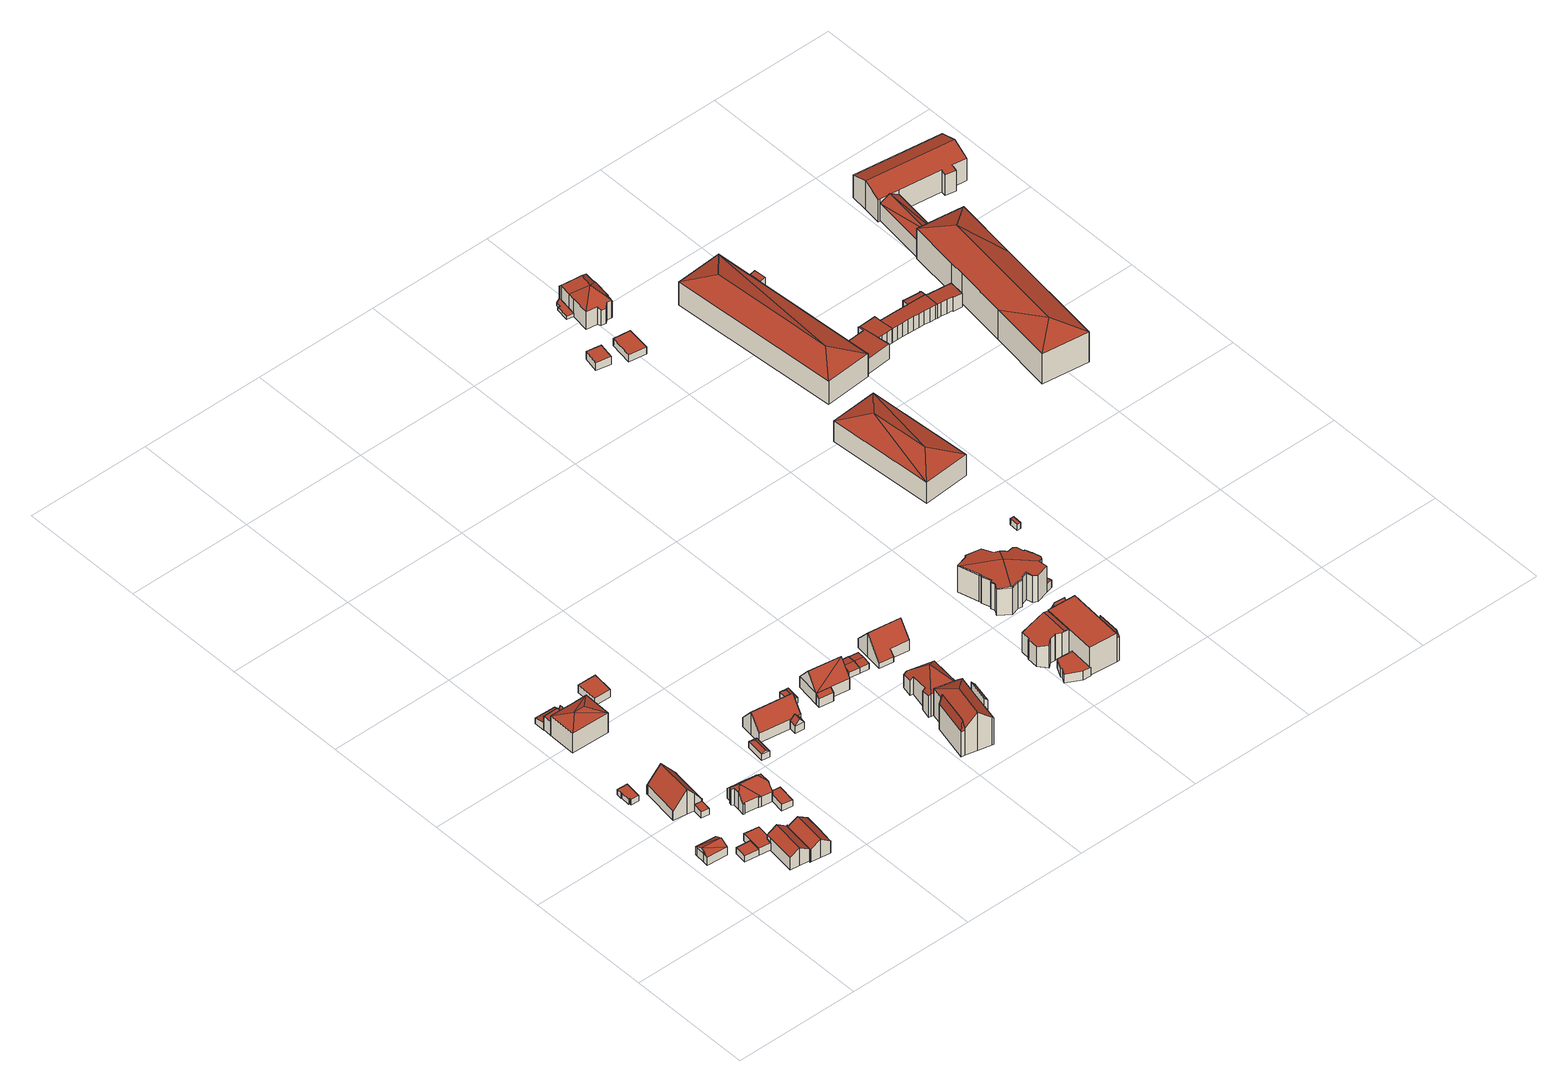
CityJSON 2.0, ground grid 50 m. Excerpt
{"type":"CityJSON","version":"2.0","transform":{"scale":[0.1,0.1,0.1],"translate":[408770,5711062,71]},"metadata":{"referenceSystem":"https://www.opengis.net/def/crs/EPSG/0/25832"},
"CityObjects":{
"building1":{"type":"Building","attributes":{"Gemeindeschluessel":"05978036","Geometrietyp2DReferenz":"3000","function":"31001_2460","roofType":"3100","measuredHeight":5.36},"geometry":[{"type":"MultiSurface","lod":"2","boundaries":[[[0,1,2,3]],[[1,4,5,2]],[[4,6,7,5]],[[6,8,9,7]],[[8,10,11,9]],[[10,0,3,11]],[[10,12,0]],[[10,13,14,12]],[[1,12,14]],[[14,15,4,1]],[[4,15,6]],[[6,15,14,13,8]],[[8,13,10]],[[0,12,1]],[[3,2,5,7,9,11]]],"semantics":{"surfaces":[{"type":"WallSurface"},{"type":"RoofSurface"},{"type":"GroundSurface"}],"values":[0,0,0,0,0,0,1,1,1,1,0,0,0,0,2]}}]},
"building2":{"type":"Building","attributes":{"Gemeindeschluessel":"05978036","Geometrietyp2DReferenz":"3000","function":"31001_1310","roofType":"1000","measuredHeight":2.67},"geometry":[{"type":"MultiSurface","lod":"2","boundaries":[[[16,17,18,19]],[[17,20,21,18]],[[20,22,23,21]],[[22,16,19,23]],[[22,20,17,16]],[[19,18,21,23]]],"semantics":{"surfaces":[{"type":"WallSurface"},{"type":"RoofSurface"},{"type":"GroundSurface"}],"values":[0,0,0,0,1,2]}}]},
"building3":{"type":"Building","attributes":{"Gemeindeschluessel":"05978036","Geometrietyp2DReferenz":"3000","function":"31001_2460","roofType":"1000","measuredHeight":2.42},"geometry":[{"type":"MultiSurface","lod":"2","boundaries":[[[24,25,26,27]],[[25,28,29,26]],[[28,30,31,29]],[[30,32,33,31]],[[32,34,35,33]],[[34,36,37,35]],[[36,38,39,37]],[[38,24,27,39]],[[38,36,34,32,30,28,25,24]],[[27,26,29,31,33,35,37,39]]],"semantics":{"surfaces":[{"type":"WallSurface"},{"type":"RoofSurface"},{"type":"GroundSurface"}],"values":[0,0,0,0,0,0,0,0,1,2]}}]},
"building4":{"type":"Building","attributes":{"Gemeindeschluessel":"05978036","Geometrietyp2DReferenz":"3000","function":"31001_2460","roofType":"1000","measuredHeight":3.15},"geometry":[{"type":"MultiSurface","lod":"2","boundaries":[[[40,41,42,43]],[[41,44,45,42]],[[44,46,47,45]],[[46,48,49,47]],[[48,50,51,49]],[[50,52,53,51]],[[52,40,43,53]],[[52,50,48,46,44,41,40]],[[43,42,45,47,49,51,53]]],"semantics":{"surfaces":[{"type":"WallSurface"},{"type":"RoofSurface"},{"type":"GroundSurface"}],"values":[0,0,0,0,0,0,0,1,2]}}]},
"building5":{"type":"Building","attributes":{"Gemeindeschluessel":"05978036","Geometrietyp2DReferenz":"3000","function":"31001_1000","roofType":"3100","measuredHeight":7.94},"geometry":[{"type":"MultiSurface","lod":"2","boundaries":[[[54,55,56,57]],[[55,58,59,56]],[[58,60,61,59]],[[60,62,63,61]],[[62,64,65,63]],[[64,66,67,65]],[[66,68,69,67]],[[68,70,71,69]],[[70,72,73,71]],[[72,54,57,73]],[[68,66,64,62,60,58]],[[58,55,54,72,70,68]],[[57,56,59,61,63,65,67,69,71,73]]],"semantics":{"surfaces":[{"type":"WallSurface"},{"type":"RoofSurface"},{"type":"GroundSurface"}],"values":[0,0,0,0,0,0,0,0,0,0,1,1,2]}}]},
"building6":{"type":"Building","attributes":{"Gemeindeschluessel":"05978036","Geometrietyp2DReferenz":"3000","function":"31001_1000"},"children":["building6-1","building6-2"]},
"building6-1":{"type":"BuildingPart","attributes":{"roofType":"3100","measuredHeight":10.89},"parents":["building6"],"geometry":[{"type":"MultiSurface","lod":"2","boundaries":[[[74,75,76,77]],[[75,78,79,76]],[[78,80,81,79]],[[80,82,83,81]],[[82,84,85,83]],[[84,86,87,85]],[[86,88,89,87]],[[88,90,91,89]],[[90,92,93,91]],[[92,94,95,93]],[[94,96,97,95]],[[96,98,99,97]],[[98,100,101,102,99]],[[103,104,105,106,107]],[[104,108,109,105]],[[108,110,111,109]],[[110,74,77,111]],[[104,103,100,98,96,94,92,90,88,86,84,82]],[[82,80,78,75,74,110,108,104]],[[77,76,79,81,83,85,87,89,91,93,95,97,99,102,106,105,109,111]],[[107,101,100,103]],[[107,106,102,101]]],"semantics":{"surfaces":[{"type":"WallSurface"},{"type":"RoofSurface"},{"type":"GroundSurface"},{"type":"ClosureSurface"}],"values":[0,0,0,0,0,0,0,0,0,0,0,0,0,0,0,0,0,1,1,2,0,3]}}]},
"building6-2":{"type":"BuildingPart","attributes":{"roofType":"1000","measuredHeight":2.77},"parents":["building6"],"geometry":[{"type":"MultiSurface","lod":"2","boundaries":[[[101,112,113,102]],[[112,114,115,113]],[[114,107,106,115]],[[114,112,101,107]],[[106,102,113,115]],[[102,106,107,101]]],"semantics":{"surfaces":[{"type":"WallSurface"},{"type":"RoofSurface"},{"type":"GroundSurface"},{"type":"ClosureSurface"}],"values":[0,0,0,1,2,3]}}]},
"building7":{"type":"Building","attributes":{"Gemeindeschluessel":"05978036","Geometrietyp2DReferenz":"3000","function":"31001_1000","roofType":"3100","measuredHeight":7.92},"geometry":[{"type":"MultiSurface","lod":"2","boundaries":[[[116,117,118,119]],[[117,120,121,118]],[[120,62,63,121]],[[62,60,61,63]],[[60,122,123,61]],[[122,124,125,123]],[[124,126,127,125]],[[126,128,129,127]],[[128,130,131,129]],[[130,116,119,131]],[[126,124,122,60,62,120]],[[120,117,116,130,128,126]],[[119,118,121,63,61,123,125,127,129,131]]],"semantics":{"surfaces":[{"type":"WallSurface"},{"type":"RoofSurface"},{"type":"GroundSurface"}],"values":[0,0,0,0,0,0,0,0,0,0,1,1,2]}}]},
"building8":{"type":"Building","attributes":{"Gemeindeschluessel":"05978036","Geometrietyp2DReferenz":"3000","function":"31001_1000","roofType":"3300","measuredHeight":9.18},"geometry":[{"type":"MultiSurface","lod":"2","boundaries":[[[132,133,134,135]],[[133,136,137,134]],[[136,138,139,137]],[[138,140,141,139]],[[140,142,143,141]],[[142,144,145,143]],[[144,146,147,145]],[[146,148,149,147]],[[148,150,151,149]],[[150,152,153,151]],[[152,154,155,153]],[[154,156,157,155]],[[156,158,159,157]],[[158,160,161,159]],[[160,162,163,161]],[[162,164,165,163]],[[164,166,167,165]],[[166,168,169,167]],[[168,170,171,169]],[[170,172,173,171]],[[172,174,175,173]],[[174,176,177,175]],[[176,132,135,177]],[[164,162,178]],[[144,142,140,138,179]],[[162,160,158,156,154,179,178]],[[154,152,150,148,146,144,179]],[[172,170,168,166,164,178,179]],[[138,136,133,132,176,174,172,179]],[[135,134,137,139,141,143,145,147,149,151,153,155,157,159,161,163,165,167,169,171,173,175,177]]],"semantics":{"surfaces":[{"type":"WallSurface"},{"type":"RoofSurface"},{"type":"GroundSurface"}],"values":[0,0,0,0,0,0,0,0,0,0,0,0,0,0,0,0,0,0,0,0,0,0,0,1,1,1,1,1,1,2]}}]},
"building9":{"type":"Building","attributes":{"Gemeindeschluessel":"05978036","Geometrietyp2DReferenz":"3000","function":"31001_1000"},"children":["building9-1","building9-2"]},
"building9-1":{"type":"BuildingPart","attributes":{"roofType":"2100","measuredHeight":6.35},"parents":["building9"],"geometry":[{"type":"MultiSurface","lod":"2","boundaries":[[[180,181,182,183]],[[181,184,185,182]],[[184,186,187,185]],[[186,188,189,187]],[[186,184,181,180,188]],[[189,183,182,185,187]],[[180,183,189,188]]],"semantics":{"surfaces":[{"type":"WallSurface"},{"type":"RoofSurface"},{"type":"GroundSurface"},{"type":"ClosureSurface"}],"values":[0,0,0,0,1,2,3]}}]},
"building9-2":{"type":"BuildingPart","attributes":{"roofType":"3200","measuredHeight":10.99},"parents":["building9"],"geometry":[{"type":"MultiSurface","lod":"2","boundaries":[[[190,191,180,183,192]],[[193,194,195,189,188]],[[194,196,197,195]],[[196,198,199,197]],[[198,200,201,199]],[[200,190,192,201]],[[191,190,202]],[[200,198,203]],[[202,200,203]],[[200,202,190]],[[198,202,203]],[[202,198,196,194,193,191]],[[192,183,189,195,197,199,201]],[[188,180,191,193]],[[188,189,183,180]]],"semantics":{"surfaces":[{"type":"WallSurface"},{"type":"RoofSurface"},{"type":"GroundSurface"},{"type":"ClosureSurface"}],"values":[0,0,0,0,0,0,1,1,1,1,1,1,2,0,3]}}]},
"building10":{"type":"Building","attributes":{"Geometrietyp2DReferenz":"3000","Gemeindeschluessel":"05978036","function":"51009_1610"},"children":["building10-1","building10-2","building10-3"]},
"building10-1":{"type":"BuildingPart","attributes":{"roofType":"2100","measuredHeight":3.41},"parents":["building10"],"geometry":[{"type":"MultiSurface","lod":"2","boundaries":[[[204,205,206,207]],[[205,208,209,206]],[[208,210,211,212,209]],[[213,204,207,214]],[[213,215,210,208,205,204]],[[207,206,209,212,216,214]],[[211,210,215]],[[216,212,211,215]],[[214,216,215,213]]],"semantics":{"surfaces":[{"type":"WallSurface"},{"type":"RoofSurface"},{"type":"GroundSurface"},{"type":"ClosureSurface"}],"values":[0,0,0,0,1,2,0,3,3]}}]},
"building10-2":{"type":"BuildingPart","attributes":{"roofType":"5000","measuredHeight":7.13},"parents":["building10"],"geometry":[{"type":"MultiSurface","lod":"2","boundaries":[[[217,218,219,220]],[[218,221,213,214,219]],[[222,223,221,218]],[[222,218,217]],[[223,222,217,224,225]],[[223,225,221]],[[216,220,219,214]],[[224,215,225]],[[220,216,215,224,217]],[[215,213,221,225]],[[215,216,214,213]]],"semantics":{"surfaces":[{"type":"WallSurface"},{"type":"RoofSurface"},{"type":"GroundSurface"},{"type":"ClosureSurface"}],"values":[0,0,1,0,1,0,2,0,3,0,3]}}]},
"building10-3":{"type":"BuildingPart","attributes":{"roofType":"2100","measuredHeight":6.52},"parents":["building10"],"geometry":[{"type":"MultiSurface","lod":"2","boundaries":[[[211,226,227,212]],[[226,228,229,227]],[[228,230,217,220,229]],[[228,226,211,215,224,230]],[[220,216,212,227,229]],[[224,217,230]],[[211,212,216,215]],[[215,216,220,217,224]]],"semantics":{"surfaces":[{"type":"WallSurface"},{"type":"RoofSurface"},{"type":"GroundSurface"},{"type":"ClosureSurface"}],"values":[0,0,0,1,2,0,3,3]}}]},
"building11":{"type":"Building","attributes":{"Gemeindeschluessel":"05978036","Geometrietyp2DReferenz":"3000","function":"31001_2460","roofType":"1000","measuredHeight":2.81},"geometry":[{"type":"MultiSurface","lod":"2","boundaries":[[[231,232,233,234]],[[232,235,236,233]],[[235,237,238,236]],[[237,239,240,238]],[[239,241,242,240]],[[241,231,234,242]],[[241,239,237,235,232,231]],[[234,233,236,238,240,242]]],"semantics":{"surfaces":[{"type":"WallSurface"},{"type":"RoofSurface"},{"type":"GroundSurface"}],"values":[0,0,0,0,0,0,1,2]}}]},
"building12":{"type":"Building","attributes":{"Gemeindeschluessel":"05978036","Geometrietyp2DReferenz":"3000","function":"31001_2460","roofType":"1000","measuredHeight":3.53},"geometry":[{"type":"MultiSurface","lod":"2","boundaries":[[[243,244,245,246]],[[244,247,248,245]],[[247,249,250,248]],[[249,243,246,250]],[[249,247,244,243]],[[246,245,248,250]]],"semantics":{"surfaces":[{"type":"WallSurface"},{"type":"RoofSurface"},{"type":"GroundSurface"}],"values":[0,0,0,0,1,2]}}]},
"building13":{"type":"Building","attributes":{"Gemeindeschluessel":"05978036","Geometrietyp2DReferenz":"3000","function":"31001_2460","roofType":"5000","measuredHeight":3.71},"geometry":[{"type":"MultiSurface","lod":"2","boundaries":[[[251,252,253,254]],[[252,255,256,253]],[[255,257,258,256]],[[257,251,254,258]],[[255,252,259]],[[251,257,260]],[[252,251,260,259]],[[257,255,259,260]],[[254,253,256,258]]],"semantics":{"surfaces":[{"type":"WallSurface"},{"type":"RoofSurface"},{"type":"GroundSurface"}],"values":[0,0,0,0,1,0,1,1,2]}}]},
"building14":{"type":"Building","attributes":{"Gemeindeschluessel":"05978036","Geometrietyp2DReferenz":"3000","function":"31001_1000","roofType":"3100","measuredHeight":10.15},"geometry":[{"type":"MultiSurface","lod":"2","boundaries":[[[261,262,263,264]],[[262,265,266,263]],[[265,267,268,266]],[[267,269,270,268]],[[269,271,272,270]],[[271,273,274,272]],[[273,275,276,274]],[[275,277,278,276]],[[277,279,280,278]],[[279,281,282,280]],[[281,283,284,282]],[[283,261,264,284]],[[279,277,275,273,271,269]],[[269,267,265,262,261,283,281,279]],[[264,263,266,268,270,272,274,276,278,280,282,284]]],"semantics":{"surfaces":[{"type":"WallSurface"},{"type":"RoofSurface"},{"type":"GroundSurface"}],"values":[0,0,0,0,0,0,0,0,0,0,0,0,1,1,2]}}]},
"building15":{"type":"Building","attributes":{"Gemeindeschluessel":"05978036","Geometrietyp2DReferenz":"3000","function":"51009_1610","roofType":"3100","measuredHeight":5.47},"geometry":[{"type":"MultiSurface","lod":"2","boundaries":[[[285,286,287,288]],[[286,289,290,287]],[[289,291,292,290]],[[291,285,288,292]],[[289,286,293]],[[285,291,294]],[[286,285,294,293]],[[291,289,293,294]],[[288,287,290,292]]],"semantics":{"surfaces":[{"type":"WallSurface"},{"type":"RoofSurface"},{"type":"GroundSurface"}],"values":[0,0,0,0,0,0,1,1,2]}}]},
"building16":{"type":"Building","attributes":{"Gemeindeschluessel":"05978036","Geometrietyp2DReferenz":"3000","function":"31001_2460","roofType":"5000","measuredHeight":3.54},"geometry":[{"type":"MultiSurface","lod":"2","boundaries":[[[295,296,297,298]],[[296,299,300,297]],[[299,301,302,300]],[[301,295,298,302]],[[299,296,303]],[[295,301,304]],[[296,295,304,303]],[[301,299,303,304]],[[298,297,300,302]]],"semantics":{"surfaces":[{"type":"WallSurface"},{"type":"RoofSurface"},{"type":"GroundSurface"}],"values":[0,0,0,0,1,0,1,1,2]}}]},
"building17":{"type":"Building","attributes":{"Gemeindeschluessel":"05978036","Geometrietyp2DReferenz":"3000","function":"31001_1000"},"children":["building17-1","building17-2"]},
"building17-1":{"type":"BuildingPart","attributes":{"roofType":"2100","measuredHeight":4.8},"parents":["building17"],"geometry":[{"type":"MultiSurface","lod":"2","boundaries":[[[305,306,307,308]],[[309,310,311,312]],[[310,305,308,311]],[[310,309,306,305]],[[308,307,312,311]],[[309,312,307,306]]],"semantics":{"surfaces":[{"type":"WallSurface"},{"type":"RoofSurface"},{"type":"GroundSurface"},{"type":"ClosureSurface"}],"values":[0,0,0,1,2,3]}}]},
"building17-2":{"type":"BuildingPart","attributes":{"roofType":"3100","measuredHeight":10.95},"parents":["building17"],"geometry":[{"type":"MultiSurface","lod":"2","boundaries":[[[313,314,315,307,306]],[[314,316,317,315]],[[316,318,319,317]],[[318,320,321,319]],[[320,322,323,321]],[[322,324,309,312,323]],[[325,326,313]],[[313,324,322,327,325]],[[326,325,328,316]],[[326,316,314]],[[316,328,318]],[[318,328,325,327,320]],[[320,327,322]],[[313,326,314]],[[312,307,315,317,319,321,323]],[[306,309,324,313]],[[306,307,312,309]]],"semantics":{"surfaces":[{"type":"WallSurface"},{"type":"RoofSurface"},{"type":"GroundSurface"},{"type":"ClosureSurface"}],"values":[0,0,0,0,0,0,1,1,1,1,0,0,0,0,2,0,3]}}]},
"building18":{"type":"Building","attributes":{"Gemeindeschluessel":"05978036","Geometrietyp2DReferenz":"3000","function":"31001_1000"},"children":["building18-1","building18-2","building18-3"]},
"building18-1":{"type":"BuildingPart","attributes":{"roofType":"2100","measuredHeight":15.39},"parents":["building18"],"geometry":[{"type":"MultiSurface","lod":"2","boundaries":[[[329,330,331,332,333]],[[330,334,335,331]],[[334,336,337,335]],[[336,338,339,337]],[[336,334,330,329,338]],[[332,331,335,337]],[[333,339,338,329]],[[333,332,337,339]]],"semantics":{"surfaces":[{"type":"WallSurface"},{"type":"RoofSurface"},{"type":"GroundSurface"},{"type":"ClosureSurface"}],"values":[0,0,0,0,1,2,0,3]}}]},
"building18-2":{"type":"BuildingPart","attributes":{"roofType":"5000","measuredHeight":17.2},"parents":["building18"],"geometry":[{"type":"MultiSurface","lod":"2","boundaries":[[[339,340,341,337]],[[340,342,343,341]],[[342,344,345,343]],[[344,346,347,348,345]],[[349,350,351,352,353]],[[350,354,355,351]],[[354,356,357,355]],[[356,333,332,357]],[[356,354,350,358]],[[350,349,346,344,358]],[[344,342,340,339,333,356,358]],[[337,341,343,345,348,352,351,355,357,332]],[[353,347,346,349]],[[353,352,348,347]],[[339,337,332,333]]],"semantics":{"surfaces":[{"type":"WallSurface"},{"type":"RoofSurface"},{"type":"GroundSurface"},{"type":"ClosureSurface"}],"values":[0,0,0,0,0,0,0,0,1,1,1,2,0,3,3]}}]},
"building18-3":{"type":"BuildingPart","attributes":{"roofType":"5000","measuredHeight":15.87},"parents":["building18"],"geometry":[{"type":"MultiSurface","lod":"2","boundaries":[[[359,360,361,362]],[[360,353,352,361]],[[347,359,362,348]],[[363,364,347,353]],[[363,353,360]],[[364,363,360,359]],[[364,359,347]],[[362,361,352,348]],[[348,352,353,347]]],"semantics":{"surfaces":[{"type":"WallSurface"},{"type":"RoofSurface"},{"type":"GroundSurface"},{"type":"ClosureSurface"}],"values":[0,0,0,1,1,1,1,2,3]}}]},
"building19":{"type":"Building","attributes":{"Gemeindeschluessel":"05978036","Geometrietyp2DReferenz":"3000","function":"31001_2460","roofType":"3100","measuredHeight":3.1},"geometry":[{"type":"MultiSurface","lod":"2","boundaries":[[[365,366,367,368]],[[366,369,370,367]],[[369,371,372,370]],[[371,365,368,372]],[[369,366,373]],[[365,371,374]],[[366,365,374,373]],[[371,369,373,374]],[[368,367,370,372]]],"semantics":{"surfaces":[{"type":"WallSurface"},{"type":"RoofSurface"},{"type":"GroundSurface"}],"values":[0,0,0,0,0,0,1,1,2]}}]},
"building20":{"type":"Building","attributes":{"Gemeindeschluessel":"05978036","Geometrietyp2DReferenz":"3000","function":"31001_1000","roofType":"3500","measuredHeight":12.46},"geometry":[{"type":"MultiSurface","lod":"2","boundaries":[[[375,376,377,378]],[[376,379,380,377]],[[379,381,382,380]],[[381,383,384,382]],[[383,385,386,384]],[[385,387,388,386]],[[387,389,390,388]],[[389,391,392,390]],[[391,393,394,392]],[[393,395,396,394]],[[395,375,378,396]],[[385,383,397]],[[387,385,397]],[[391,389,387,397]],[[383,381,379,376,375,395,393,391,397]],[[378,377,380,382,384,386,388,390,392,394,396]]],"semantics":{"surfaces":[{"type":"WallSurface"},{"type":"RoofSurface"},{"type":"GroundSurface"}],"values":[0,0,0,0,0,0,0,0,0,0,0,1,1,1,1,2]}}]},
"building21":{"type":"Building","attributes":{"Gemeindeschluessel":"05978036","Geometrietyp2DReferenz":"3000","function":"31001_2460","roofType":"3100","measuredHeight":3.02},"geometry":[{"type":"MultiSurface","lod":"2","boundaries":[[[398,399,400,372]],[[399,401,402,400]],[[401,403,368,402]],[[403,398,372,368]],[[401,399,404]],[[398,403,405]],[[399,398,405,404]],[[403,401,404,405]],[[372,400,402,368]]],"semantics":{"surfaces":[{"type":"WallSurface"},{"type":"RoofSurface"},{"type":"GroundSurface"}],"values":[0,0,0,0,0,0,1,1,2]}}]},
"building22":{"type":"Building","attributes":{"Gemeindeschluessel":"05978036","Geometrietyp2DReferenz":"3000","function":"31001_1000","roofType":"3100","measuredHeight":10.69},"geometry":[{"type":"MultiSurface","lod":"2","boundaries":[[[406,407,408,409]],[[407,410,411,408]],[[410,412,413,411]],[[412,414,415,413]],[[414,416,417,415]],[[416,418,419,417]],[[418,420,421,419]],[[420,422,423,421]],[[422,424,425,423]],[[424,406,409,425]],[[420,418,416,414,412,410]],[[410,407,406,424,422,420]],[[409,408,411,413,415,417,419,421,423,425]]],"semantics":{"surfaces":[{"type":"WallSurface"},{"type":"RoofSurface"},{"type":"GroundSurface"}],"values":[0,0,0,0,0,0,0,0,0,0,1,1,2]}}]},
"building23":{"type":"Building","attributes":{"Gemeindeschluessel":"05978036","Geometrietyp2DReferenz":"3000","function":"31001_1000"},"children":["building23-1","building23-2","building23-3","building23-4","building23-5"]},
"building23-1":{"type":"BuildingPart","attributes":{"roofType":"1000","measuredHeight":12.68},"parents":["building23"],"geometry":[{"type":"MultiSurface","lod":"2","boundaries":[[[426,427,428,429,430]],[[431,432,433,434,435,436]],[[432,431,427,426]],[[429,428,437,435,434,438,439]],[[437,428,427,431,436,440]],[[436,435,437,440]],[[439,438,441,433,432,426,430,442]],[[430,429,439,442]],[[438,434,433,441]]],"semantics":{"surfaces":[{"type":"WallSurface"},{"type":"RoofSurface"},{"type":"GroundSurface"},{"type":"ClosureSurface"}],"values":[0,0,1,2,0,3,0,3,3]}}]},
"building23-2":{"type":"BuildingPart","attributes":{"roofType":"5000","measuredHeight":13.41},"parents":["building23"],"geometry":[{"type":"MultiSurface","lod":"2","boundaries":[[[440,443,444,437]],[[443,445,446,444]],[[445,436,435,446]],[[447,436,445]],[[448,447,445,443]],[[448,443,440]],[[447,448,440,436]],[[437,444,446,435]],[[437,435,436,440]]],"semantics":{"surfaces":[{"type":"WallSurface"},{"type":"RoofSurface"},{"type":"GroundSurface"},{"type":"ClosureSurface"}],"values":[0,0,0,1,1,0,1,2,3]}}]},
"building23-3":{"type":"BuildingPart","attributes":{"roofType":"5000","measuredHeight":11.51},"parents":["building23"],"geometry":[{"type":"MultiSurface","lod":"2","boundaries":[[[449,450,451,452]],[[450,453,454,451]],[[453,455,456,454]],[[455,457,458,456]],[[457,449,452,458]],[[459,457,455]],[[460,459,455,453]],[[461,460,453,450]],[[461,450,449]],[[459,460,461,449,457]],[[452,451,454,456,458]]],"semantics":{"surfaces":[{"type":"WallSurface"},{"type":"RoofSurface"},{"type":"GroundSurface"}],"values":[0,0,0,0,0,0,1,1,1,1,2]}}]},
"building23-4":{"type":"BuildingPart","attributes":{"roofType":"5000","measuredHeight":12.61},"parents":["building23"],"geometry":[{"type":"MultiSurface","lod":"2","boundaries":[[[462,463,464,465]],[[463,466,467,464]],[[466,430,429,467]],[[442,468,469,439]],[[468,470,471,469]],[[470,472,473,471]],[[472,474,475,473]],[[474,476,477,475]],[[476,478,479,477]],[[478,462,465,479]],[[476,474,472,470,468,480,481,466,463,462,478]],[[442,430,481,480]],[[430,466,481]],[[468,442,480]],[[465,464,467,429,439,469,471,473,475,477,479]],[[439,429,430,442]]],"semantics":{"surfaces":[{"type":"WallSurface"},{"type":"RoofSurface"},{"type":"GroundSurface"},{"type":"ClosureSurface"}],"values":[0,0,0,0,0,0,0,0,0,0,1,1,0,0,2,3]}}]},
"building23-5":{"type":"BuildingPart","attributes":{"roofType":"1000","measuredHeight":3.9},"parents":["building23"],"geometry":[{"type":"MultiSurface","lod":"2","boundaries":[[[482,483,484,485]],[[483,486,487,484]],[[486,488,489,487]],[[488,441,438,489]],[[490,491,492,493]],[[491,482,485,492]],[[491,490,433,441,488,486,483,482]],[[485,484,487,489,438,434,493,492]],[[493,434,433,490]],[[434,438,441,433]]],"semantics":{"surfaces":[{"type":"WallSurface"},{"type":"RoofSurface"},{"type":"GroundSurface"},{"type":"ClosureSurface"}],"values":[0,0,0,0,0,0,1,2,0,3]}}]},
"building24":{"type":"Building","attributes":{"Gemeindeschluessel":"05978036","Geometrietyp2DReferenz":"3000","function":"31001_1000"},"children":["building24-1","building24-2"]},
"building24-1":{"type":"BuildingPart","attributes":{"roofType":"5000","measuredHeight":13.98},"parents":["building24"],"geometry":[{"type":"MultiSurface","lod":"2","boundaries":[[[494,495,496,497]],[[495,498,499,496]],[[498,500,501,499]],[[500,502,503,501]],[[502,504,505,503]],[[504,506,507,505]],[[506,508,509,507]],[[508,510,511,509]],[[510,512,513,511]],[[512,514,515,513]],[[514,516,517,515]],[[516,518,519,517]],[[518,520,521,519]],[[520,522,523,521]],[[522,524,525,523]],[[524,526,527,525]],[[526,528,529,527]],[[528,530,531,529]],[[530,532,533,531]],[[532,534,535,533]],[[534,536,537,535]],[[536,538,539,537]],[[538,540,541,539]],[[540,542,543,541]],[[542,544,545,543]],[[544,546,547,545]],[[546,548,549,550,547]],[[551,552,553,554,555]],[[552,494,497,553]],[[556,546,544,557,558,559,560,561,562,563,564,565,566]],[[567,568,551,566,565,569,570,571,572,573,574]],[[575,576,577,569,565,578,579,580,581,582]],[[565,564,583,584,585,586,587,578]],[[520,587,586,522]],[[518,579,578,587,520]],[[522,586,585,524]],[[524,585,584,526]],[[526,584,583,528]],[[528,583,564,563,530]],[[512,582,581,514]],[[510,575,582,512]],[[514,581,580,516]],[[516,580,579,518]],[[506,577,576,508]],[[504,570,569,577,506]],[[508,576,575,510]],[[495,574,573,498]],[[494,567,574,495]],[[498,573,572,500]],[[500,572,571,502]],[[502,571,570,504]],[[588,566,551]],[[548,556,566,588]],[[551,568,552]],[[552,568,567,494]],[[530,563,562,532]],[[532,562,561,534]],[[534,561,560,536]],[[536,560,559,538]],[[538,559,558,540]],[[540,558,557,542]],[[542,557,544]],[[546,556,548]],[[497,496,499,501,503,505,507,509,511,513,515,517,519,521,523,525,527,529,531,533,535,537,539,541,543,545,547,550,589,554,553]],[[590,549,548,588]],[[590,589,550,549]],[[555,590,588,551]],[[555,554,589,590]]],"semantics":{"surfaces":[{"type":"WallSurface"},{"type":"RoofSurface"},{"type":"GroundSurface"},{"type":"ClosureSurface"}],"values":[0,0,0,0,0,0,0,0,0,0,0,0,0,0,0,0,0,0,0,0,0,0,0,0,0,0,0,0,0,1,1,1,1,0,0,0,0,0,0,0,0,0,0,0,0,0,0,0,0,0,0,0,0,0,0,0,0,0,0,0,0,0,0,2,0,3,0,3]}}]},
"building24-2":{"type":"BuildingPart","attributes":{"roofType":"2100","measuredHeight":3.74},"parents":["building24"],"geometry":[{"type":"MultiSurface","lod":"2","boundaries":[[[549,591,592,550]],[[591,593,594,592]],[[593,555,554,594]],[[593,591,549,590,555]],[[554,589,550,592,594]],[[589,554,555,590]],[[549,550,589,590]]],"semantics":{"surfaces":[{"type":"WallSurface"},{"type":"RoofSurface"},{"type":"GroundSurface"},{"type":"ClosureSurface"}],"values":[0,0,0,1,2,3,3]}}]},
"building25":{"type":"Building","attributes":{"Gemeindeschluessel":"05978036","Geometrietyp2DReferenz":"3000","function":"31001_2460","roofType":"1000","measuredHeight":3.36},"geometry":[{"type":"MultiSurface","lod":"2","boundaries":[[[595,596,597,598]],[[596,599,600,597]],[[599,601,602,600]],[[601,595,598,602]],[[601,599,596,595]],[[598,597,600,602]]],"semantics":{"surfaces":[{"type":"WallSurface"},{"type":"RoofSurface"},{"type":"GroundSurface"}],"values":[0,0,0,0,1,2]}}]},
"building26":{"type":"Building","attributes":{"Gemeindeschluessel":"05978036","Geometrietyp2DReferenz":"3000","function":"31001_2500","roofType":"1000","measuredHeight":2.68},"geometry":[{"type":"MultiSurface","lod":"2","boundaries":[[[603,604,605,606]],[[604,607,608,605]],[[607,609,610,608]],[[609,603,606,610]],[[609,607,604,603]],[[606,605,608,610]]],"semantics":{"surfaces":[{"type":"WallSurface"},{"type":"RoofSurface"},{"type":"GroundSurface"}],"values":[0,0,0,0,1,2]}}]},
"building27":{"type":"Building","attributes":{"Gemeindeschluessel":"05978036","Geometrietyp2DReferenz":"3000","function":"31001_2460","roofType":"1000","measuredHeight":3.19},"geometry":[{"type":"MultiSurface","lod":"2","boundaries":[[[611,612,613,614]],[[612,615,616,613]],[[615,617,618,616]],[[617,611,614,618]],[[617,615,612,611]],[[614,613,616,618]]],"semantics":{"surfaces":[{"type":"WallSurface"},{"type":"RoofSurface"},{"type":"GroundSurface"}],"values":[0,0,0,0,1,2]}}]},
"building28":{"type":"Building","attributes":{"Gemeindeschluessel":"05978036","Geometrietyp2DReferenz":"3000","function":"31001_3022","roofType":"3200","measuredHeight":12.68},"geometry":[{"type":"MultiSurface","lod":"2","boundaries":[[[619,620,621,622]],[[620,623,624,621]],[[623,625,626,624]],[[625,619,622,626]],[[623,620,627]],[[619,625,628]],[[619,627,620]],[[627,619,628]],[[628,623,627]],[[623,628,625]],[[622,621,624,626]]],"semantics":{"surfaces":[{"type":"WallSurface"},{"type":"RoofSurface"},{"type":"GroundSurface"}],"values":[0,0,0,0,1,1,1,1,1,1,2]}}]},
"building29":{"type":"Building","attributes":{"Gemeindeschluessel":"05978036","Geometrietyp2DReferenz":"3000","function":"31001_1000"},"children":["building29-1","building29-2"]},
"building29-1":{"type":"BuildingPart","attributes":{"roofType":"1000","measuredHeight":1.32},"parents":["building29"],"geometry":[{"type":"MultiSurface","lod":"2","boundaries":[[[629,630,631,632]],[[630,633,634,631]],[[633,635,636,634]],[[635,637,638,636]],[[637,639,640,638]],[[639,637,635,633,630,629,641,642]],[[632,631,634,636,638,640,643,644]],[[643,640,639,642]],[[632,644,641,629]],[[644,643,642,641]]],"semantics":{"surfaces":[{"type":"WallSurface"},{"type":"RoofSurface"},{"type":"GroundSurface"},{"type":"ClosureSurface"}],"values":[0,0,0,0,0,1,2,3,3,3]}}]},
"building29-2":{"type":"BuildingPart","attributes":{"roofType":"3200","measuredHeight":13.44},"parents":["building29"],"geometry":[{"type":"MultiSurface","lod":"2","boundaries":[[[645,646,647,640,639]],[[646,648,649,647]],[[648,650,651,649]],[[650,652,653,651]],[[652,654,655,653]],[[654,656,657,655]],[[656,658,659,657]],[[658,660,661,659]],[[660,662,663,661]],[[662,664,665,663]],[[664,666,667,665]],[[666,668,669,667]],[[668,670,671,669]],[[670,672,673,671]],[[672,674,675,673]],[[674,676,629,632,675]],[[674,672,670,668,666,664,677]],[[650,648,646,645,678,679]],[[654,652,650,679,677]],[[664,662,660,658,656,654,677]],[[678,680,677,679]],[[680,676,674,677]],[[643,640,647,649,651,653,655,657,659,661,663,665,667,669,671,673,675,632,644]],[[645,639,642,678]],[[639,640,643,642]],[[641,629,676,680]],[[644,632,629,641]],[[642,641,680,678]],[[644,641,642,643]]],"semantics":{"surfaces":[{"type":"WallSurface"},{"type":"RoofSurface"},{"type":"GroundSurface"},{"type":"ClosureSurface"}],"values":[0,0,0,0,0,0,0,0,0,0,0,0,0,0,0,0,1,1,1,1,1,1,2,0,3,0,3,0,3]}}]},
"building30":{"type":"Building","attributes":{"name":"Märkisches Berufskolleg","Gemeindeschluessel":"05978036","Geometrietyp2DReferenz":"3000","function":"31001_3022"},"children":["building30-1","building30-2"]},
"building30-1":{"type":"BuildingPart","attributes":{"roofType":"5000","measuredHeight":13.8},"parents":["building30"],"geometry":[{"type":"MultiSurface","lod":"2","boundaries":[[[681,682,683,684]],[[682,685,686,683]],[[685,687,688,686]],[[689,690,691,692]],[[690,693,694,691]],[[693,695,696,694]],[[695,681,684,696]],[[685,697,698]],[[697,685,682]],[[699,700,681]],[[681,700,697,682]],[[693,699,695]],[[690,699,693]],[[689,699,690]],[[687,699,689]],[[698,699,687]],[[698,700,699]],[[700,698,697]],[[687,685,698]],[[681,695,699]],[[684,683,686,688,692,691,694,696]],[[692,688,687,689]]],"semantics":{"surfaces":[{"type":"WallSurface"},{"type":"RoofSurface"},{"type":"GroundSurface"},{"type":"ClosureSurface"}],"values":[0,0,0,0,0,0,0,1,1,1,1,1,1,1,1,1,1,1,0,0,2,3]}}]},
"building30-2":{"type":"BuildingPart","attributes":{"roofType":"2100","measuredHeight":10.9},"parents":["building30"],"geometry":[{"type":"MultiSurface","lod":"2","boundaries":[[[701,702,703,688,687]],[[702,704,705,703]],[[704,706,689,692,705]],[[706,704,702,701]],[[688,703,705,692]],[[687,689,706,701]],[[687,688,692,689]]],"semantics":{"surfaces":[{"type":"WallSurface"},{"type":"RoofSurface"},{"type":"GroundSurface"},{"type":"ClosureSurface"}],"values":[0,0,0,1,2,0,3]}}]},
"building31":{"type":"Building","attributes":{"Gemeindeschluessel":"05978036","Geometrietyp2DReferenz":"3000","function":"31001_2000"},"children":["building31-1","building31-2","building31-3","building31-4","building31-5"]},
"building31-1":{"type":"BuildingPart","attributes":{"roofType":"2100","measuredHeight":6.27},"parents":["building31"],"geometry":[{"type":"MultiSurface","lod":"2","boundaries":[[[707,708,709,710]],[[711,712,713,714]],[[711,715,716,712]],[[715,717,718,716]],[[717,719,720,718]],[[719,721,722,720]],[[721,723,724,722]],[[723,725,726,724]],[[725,727,728,726]],[[727,729,730,728]],[[731,732,733,734]],[[732,735,736,733]],[[735,732,731,729,727,725,723,721,719,717,715,711,714,708,707]],[[710,709,713,712,716,718,720,722,724,726,728,730,734,733,736]],[[714,713,709,708]],[[731,734,730,729]],[[707,710,736,735]]],"semantics":{"surfaces":[{"type":"WallSurface"},{"type":"RoofSurface"},{"type":"GroundSurface"},{"type":"ClosureSurface"}],"values":[0,0,0,0,0,0,0,0,0,0,0,0,1,2,3,3,3]}}]},
"building31-2":{"type":"BuildingPart","attributes":{"roofType":"2100","measuredHeight":6.69},"parents":["building31"],"geometry":[{"type":"MultiSurface","lod":"2","boundaries":[[[737,738,739,691]],[[738,740,741,739]],[[740,742,743,741]],[[742,744,745,746,743]],[[747,748,749,750,751]],[[748,752,694,749]],[[752,737,691,694]],[[752,748,747,744,742,740,738,737]],[[691,739,741,743,746,750,749,694]],[[751,745,744,747]],[[751,750,746,745]]],"semantics":{"surfaces":[{"type":"WallSurface"},{"type":"RoofSurface"},{"type":"GroundSurface"},{"type":"ClosureSurface"}],"values":[0,0,0,0,0,0,0,1,2,0,3]}}]},
"building31-3":{"type":"BuildingPart","attributes":{"roofType":"2100","measuredHeight":6.26},"parents":["building31"],"geometry":[{"type":"MultiSurface","lod":"2","boundaries":[[[753,754,755,756]],[[754,757,758,755]],[[757,759,760,758]],[[759,761,762,760]],[[761,714,713,762]],[[708,763,764,709]],[[763,765,766,764]],[[765,753,756,766]],[[765,763,708,714,761,759,757,754,753]],[[756,755,758,760,762,713,709,764,766]],[[708,709,713,714]]],"semantics":{"surfaces":[{"type":"WallSurface"},{"type":"RoofSurface"},{"type":"GroundSurface"},{"type":"ClosureSurface"}],"values":[0,0,0,0,0,0,0,0,1,2,3]}}]},
"building31-4":{"type":"BuildingPart","attributes":{"roofType":"2100","measuredHeight":6},"parents":["building31"],"geometry":[{"type":"MultiSurface","lod":"2","boundaries":[[[767,768,769,770]],[[768,771,772,769]],[[771,773,774,772]],[[773,775,776,774]],[[775,777,778,776]],[[777,779,707,710,778]],[[780,767,770,736,735]],[[780,779,777,775,773,771,768,767]],[[770,769,772,774,776,778,710,736]],[[735,707,779,780]],[[735,736,710,707]]],"semantics":{"surfaces":[{"type":"WallSurface"},{"type":"RoofSurface"},{"type":"GroundSurface"},{"type":"ClosureSurface"}],"values":[0,0,0,0,0,0,0,1,2,0,3]}}]},
"building31-5":{"type":"BuildingPart","attributes":{"roofType":"2100","measuredHeight":6.27},"parents":["building31"],"geometry":[{"type":"MultiSurface","lod":"2","boundaries":[[[781,782,730,729]],[[781,783,784,782]],[[783,785,786,784]],[[785,751,750,786]],[[745,787,788,746]],[[787,731,734,788]],[[787,745,751,785,783,781,729,731]],[[734,730,782,784,786,750,746,788]],[[729,730,734,731]],[[745,746,750,751]]],"semantics":{"surfaces":[{"type":"WallSurface"},{"type":"RoofSurface"},{"type":"GroundSurface"},{"type":"ClosureSurface"}],"values":[0,0,0,0,0,0,1,2,3,3]}}]},
"building32":{"type":"Building","attributes":{"name":"Hellweg Berufskolleg","Gemeindeschluessel":"05978036","Geometrietyp2DReferenz":"3000","function":"31001_3022","roofType":"3200","measuredHeight":17.4},"geometry":[{"type":"MultiSurface","lod":"2","boundaries":[[[789,790,791,792]],[[790,793,794,791]],[[793,795,796,794]],[[795,797,798,796]],[[797,799,800,798]],[[799,801,802,800]],[[801,803,804,802]],[[803,805,806,804]],[[805,807,808,806]],[[807,789,792,808]],[[803,801,809]],[[797,795,793,790,810]],[[799,797,810]],[[801,799,810,809]],[[790,789,807,805,809,810]],[[805,803,809]],[[792,791,794,796,798,800,802,804,806,808]]],"semantics":{"surfaces":[{"type":"WallSurface"},{"type":"RoofSurface"},{"type":"GroundSurface"}],"values":[0,0,0,0,0,0,0,0,0,0,1,1,1,1,1,1,2]}}]},
"building33":{"type":"Building","attributes":{"Gemeindeschluessel":"05978036","Geometrietyp2DReferenz":"3000","function":"31001_1000","roofType":"3100","measuredHeight":10.04},"geometry":[{"type":"MultiSurface","lod":"2","boundaries":[[[811,812,813,814]],[[812,815,816,813]],[[815,817,818,816]],[[817,811,814,818]],[[815,812,819]],[[811,817,820]],[[812,820,819]],[[820,812,811]],[[819,817,815]],[[817,819,820]],[[814,813,816,818]]],"semantics":{"surfaces":[{"type":"WallSurface"},{"type":"RoofSurface"},{"type":"GroundSurface"}],"values":[0,0,0,0,0,0,1,1,1,1,2]}}]},
"building34":{"type":"Building","attributes":{"Gemeindeschluessel":"05978036","Geometrietyp2DReferenz":"3000","function":"31001_3036","roofType":"3100","measuredHeight":12.95},"geometry":[{"type":"MultiSurface","lod":"2","boundaries":[[[821,822,823,824]],[[822,825,826,823]],[[825,827,828,826]],[[827,829,830,828]],[[829,831,832,830]],[[831,833,834,832]],[[833,835,836,834]],[[835,837,838,836]],[[837,839,840,838]],[[839,841,842,840]],[[841,843,844,842]],[[843,821,824,844]],[[839,837,835,833]],[[833,831,829,827,825,822,821,843,841,839]],[[824,823,826,828,830,832,834,836,838,840,842,844]]],"semantics":{"surfaces":[{"type":"WallSurface"},{"type":"RoofSurface"},{"type":"GroundSurface"}],"values":[0,0,0,0,0,0,0,0,0,0,0,0,1,1,2]}}]}
},
"vertices":[
[96,290,96],[90,226,96],[90,226,60],[96,290,60],[9,233,96],[9,233,60],[11,254,96],[11,254,60],[14,288,96],[14,288,60],[14,297,96],[14,297,60],[93,258,114],[14,288,101],[12,265,114],[11,254,108],
[115,209,91],[171,203,91],[171,203,64],[115,209,64],[164,153,91],[164,153,64],[109,160,91],[109,160,64],
[15,629,76],[19,667,76],[19,667,52],[15,629,52],[16,667,76],[16,667,52],[19,689,76],[19,689,52],[60,686,76],[60,686,52],[52,620,76],[52,620,52],[20,622,76],[20,622,52],[21,629,76],[21,629,52],
[212,148,94],[164,154,94],[164,154,63],[212,148,63],[176,240,94],[176,240,63],[189,238,94],[189,238,63],[234,232,94],[234,232,63],[226,168,94],[226,168,63],[215,170,94],[215,170,63],
[215,170,113],[226,168,120],[226,168,59],[215,170,59],[254,165,139],[254,165,59],[292,160,113],[292,160,59],[274,20,113],[274,20,59],[272,20,114],[272,20,59],[273,27,114],[273,27,59],[236,31,139],[236,31,59],[198,36,113],[198,36,59],[212,148,113],[212,148,59],
[75,478,92],[95,624,93],[95,624,52],[75,478,52],[94,624,91],[94,624,52],[94,627,91],[94,627,52],[149,620,161],[149,620,52],[209,612,86],[209,612,52],[208,609,86],[208,609,52],[204,610,92],[204,610,52],[190,506,92],[190,506,52],[193,506,89],[193,506,52],[187,463,89],[187,463,52],[188,463,88],[188,463,52],[188,460,88],[188,460,52],[187,460,89],[187,460,80],[187,460,52],[156,464,129],[130,468,161],[130,468,52],[156,464,52],[156,464,80],[74,475,91],[74,475,52],[74,478,91],[74,478,52],
[181,417,80],[181,417,52],[150,422,80],[150,422,52],
[352,13,113],[352,10,113],[352,10,59],[352,13,59],[313,15,139],[313,15,59],[295,159,115],[295,159,59],[294,153,115],[294,153,59],[330,148,139],[330,148,59],[369,143,113],[369,143,59],[361,77,113],[361,77,59],
[268,341,103],[267,339,101],[267,339,56],[268,341,56],[262,339,101],[262,339,56],[266,368,130],[266,368,56],[270,394,130],[270,394,56],[264,401,123],[264,401,56],[266,411,123],[266,411,56],[273,416,118],[273,416,56],[275,434,100],[275,434,56],[324,427,100],[324,427,56],[323,425,103],[323,425,56],[344,422,103],[344,422,56],[384,416,103],[384,416,56],[384,419,100],[384,419,56],[389,418,100],[389,418,56],[386,393,125],[386,393,56],[380,348,125],[380,348,56],[378,339,116],[378,339,56],[376,323,100],[376,323,56],[374,324,100],[374,324,56],[334,329,100],[334,329,56],[322,331,100],[322,331,56],[323,333,103],[323,333,56],[359,374,148],[286,384,148],
[65,1069,85],[66,1105,85],[66,1105,24],[65,1069,24],[68,1104,85],[68,1104,24],[123,1103,88],[123,1103,24],[122,1068,88],[122,1068,24],
[63,959,112],[65,1069,112],[63,959,24],[122,1068,112],[151,1067,112],[151,1067,24],[179,1066,112],[179,1066,24],[218,1066,112],[218,1066,24],[215,955,112],[215,955,24],[117,1013,134],[160,1012,134],
[68,1104,53],[69,1150,42],[69,1150,19],[68,1104,19],[153,1148,42],[153,1148,19],[152,1107,52],[152,1107,49],[152,1107,19],[123,1103,53],[123,1103,19],[152,1103,53],[152,1103,19],
[152,1067,61],[122,1068,61],[122,1068,19],[152,1067,19],[123,1103,61],[137,1067,91],[137,1103,91],[152,1093,61],[152,1103,61],
[180,1107,49],[180,1107,19],[179,1066,84],[179,1066,19],[152,1067,84],
[366,267,87],[374,324,87],[374,324,59],[366,267,59],[376,323,87],[376,323,59],[378,339,87],[378,339,59],[418,334,87],[418,334,59],[408,260,87],[408,260,59],
[273,1168,53],[346,1165,53],[346,1165,18],[273,1168,18],[337,1081,53],[337,1081,18],[270,1083,53],[270,1083,18],
[482,496,79],[492,571,79],[492,571,52],[482,496,52],[523,567,79],[523,567,52],[513,492,79],[513,492,52],[505,551,89],[497,494,89],
[606,653,92],[704,640,92],[704,640,49],[606,653,49],[705,645,85],[705,645,49],[710,645,85],[710,645,49],[703,592,151],[703,592,49],[697,546,92],[697,546,49],[691,547,92],[691,547,49],[655,551,92],[655,551,49],[534,567,92],[534,567,49],[541,614,151],[541,614,49],[547,663,89],[547,663,49],[606,655,89],[606,655,49],
[691,547,84],[687,517,84],[687,517,51],[691,547,51],[651,521,84],[651,521,51],[655,551,84],[655,551,51],[669,519,106],[673,549,106],
[723,633,73],[731,687,73],[731,687,47],[723,633,47],[764,682,73],[764,682,47],[757,628,73],[757,628,47],[745,668,83],[740,631,83],
[797,567,83],[800,584,94],[800,584,46],[797,567,46],[856,576,94],[853,559,83],[853,559,46],[856,576,46],
[800,584,95],[814,681,95],[814,681,46],[943,662,95],[943,662,46],[939,634,95],[939,634,46],[933,593,95],[933,593,46],[929,565,95],[929,565,46],[856,576,95],[936,614,156],[807,633,156],[933,593,129],[939,634,130],
[1136,197,207],[1149,193,193],[1149,193,53],[1136,197,53],[1136,197,173],[1129,108,193],[1129,108,53],[1116,111,206],[1116,111,53],[1116,111,207],[1116,111,173],
[1101,47,173],[1101,47,53],[1097,48,176],[1097,48,53],[1043,60,225],[1043,60,53],[998,71,173],[998,71,165],[998,71,53],[1033,218,173],[1048,282,173],[1048,282,53],[1033,218,53],[1033,218,165],[1137,261,173],[1137,261,53],[1150,258,173],[1150,258,53],[1072,184,225],
[983,74,165],[1018,222,165],[1018,222,53],[983,74,53],[1023,212,212],[992,80,212],
[1004,600,72],[963,605,72],[963,605,47],[1004,600,47],[972,669,72],[972,669,47],[1012,664,72],[1012,664,47],[967,637,78],[1008,632,78],
[1048,326,145],[1066,404,129],[1066,404,52],[1048,326,52],[1054,406,118],[1054,406,52],[1064,450,109],[1064,450,52],[1076,447,120],[1076,447,52],[1175,424,120],[1175,424,52],[1137,261,154],[1137,261,52],[1048,282,154],[1048,282,52],[1038,284,154],[1038,284,52],[1029,286,146],[1029,286,52],[1039,328,137],[1039,328,52],[1112,376,177],
[1012,664,71],[1050,659,71],[1050,659,47],[1041,595,71],[1041,595,47],[1004,600,71],[1045,627,77],[1008,632,77],
[1127,684,93],[1212,673,93],[1212,673,47],[1127,684,47],[1206,624,154],[1206,624,47],[1199,574,93],[1199,574,47],[1125,584,93],[1125,584,47],[1123,566,71],[1123,566,47],[1067,574,71],[1067,574,47],[1076,641,154],[1076,641,47],[1083,695,87],[1083,695,47],[1127,689,87],[1127,689,47],
[1569,304,188],[1679,297,188],[1679,297,61],[1569,304,61],[1569,304,183],[1661,69,188],[1552,78,188],[1552,78,100],[1552,78,61],[1661,69,61],[1661,69,167],[1668,165,61],[1559,173,61],[1561,191,61],[1668,165,167],[1559,173,100],[1561,191,183],
[1679,164,167],[1679,164,61],[1672,68,167],[1672,68,61],[1667,75,196],[1674,164,195],
[1595,310,134],[1596,330,134],[1596,330,61],[1595,310,61],[1612,343,134],[1612,343,61],[1659,340,134],[1659,340,61],[1657,305,134],[1657,305,61],[1658,322,176],[1618,326,176],[1610,323,169],
[1454,272,149],[1457,272,150],[1457,272,61],[1454,272,61],[1460,310,150],[1460,310,61],[1533,194,184],[1533,194,61],[1517,211,177],[1517,211,61],[1514,208,176],[1514,208,61],[1495,210,168],[1495,210,61],[1477,195,161],[1477,195,61],[1450,227,149],[1450,227,61],[1541,193,188],[1550,305,188],
[1465,108,100],[1479,133,100],[1479,133,61],[1465,108,61],[1475,136,100],[1475,136,61],[1497,178,100],[1497,178,61],[1552,74,100],[1522,77,100],[1522,77,61],[1552,74,61],
[1653,474,168],[1646,498,168],[1646,498,50],[1653,474,50],[1620,490,168],[1620,490,50],[1613,481,168],[1613,481,50],[1597,484,168],[1597,484,50],[1566,475,168],[1566,475,50],[1522,506,168],[1522,506,50],[1534,527,168],[1534,527,50],[1530,543,168],[1530,543,50],[1537,545,168],[1537,545,50],[1525,584,168],[1525,584,50],[1527,584,168],[1527,584,50],[1524,593,168],[1524,593,50],[1501,675,168],[1501,675,50],[1549,688,168],[1549,688,50],[1553,695,168],[1553,695,50],[1610,680,168],[1610,680,50],[1623,634,168],[1623,634,50],[1657,615,168],[1657,615,50],[1659,607,168],[1659,607,50],[1692,616,168],[1692,616,50],[1703,609,168],[1703,609,50],[1710,583,168],[1710,583,50],[1717,585,168],[1717,585,50],[1724,560,168],[1724,560,50],[1727,560,168],[1727,560,50],[1736,527,168],[1736,527,50],[1730,516,168],[1730,516,85],[1730,516,50],[1719,479,168],[1668,465,168],[1668,465,50],[1719,479,50],[1719,479,88],[1730,516,169],[1724,560,169],[1717,585,169],[1710,583,170],[1703,609,171],[1692,616,173],[1659,607,180],[1657,615,180],[1641,624,184],[1620,582,190],[1711,510,174],[1653,474,171],[1668,465,169],[1562,478,176],[1566,475,175],[1597,484,175],[1613,481,174],[1620,490,175],[1646,498,175],[1530,543,173],[1534,527,173],[1522,506,170],[1504,664,173],[1524,593,174],[1527,584,174],[1525,584,174],[1537,545,174],[1623,634,181],[1610,680,173],[1553,695,169],[1549,688,170],[1501,675,171],[1711,510,168],[1711,510,50],[1711,510,88],
[1738,518,84],[1738,518,50],[1747,487,84],[1747,487,50],
[1362,2354,44],[1419,2342,44],[1419,2342,10],[1362,2354,10],[1407,2279,44],[1407,2279,10],[1349,2291,44],[1349,2291,10],
[1851,807,70],[1865,807,70],[1865,807,44],[1851,807,44],[1863,771,70],[1863,771,44],[1849,771,70],[1849,771,44],
[1470,2340,44],[1537,2332,44],[1537,2332,12],[1470,2340,12],[1525,2238,44],[1525,2238,12],[1455,2247,44],[1455,2247,12],
[1880,1517,120],[1911,1093,120],[1911,1093,26],[1880,1517,26],[1726,1080,120],[1726,1080,26],[1694,1504,120],[1694,1504,26],[1811,1183,153],[1794,1419,153],
[1461,2526,32],[1434,2530,32],[1434,2530,19],[1461,2526,19],[1442,2583,32],[1442,2583,19],[1452,2582,32],[1452,2582,19],[1455,2602,32],[1455,2602,19],[1474,2611,32],[1474,2611,19],[1465,2553,32],[1473,2602,32],[1473,2602,19],[1465,2553,19],
[1474,2611,87],[1503,2607,87],[1503,2607,19],[1512,2596,98],[1512,2596,19],[1571,2587,98],[1571,2587,19],[1565,2550,98],[1565,2550,19],[1576,2548,86],[1576,2548,19],[1577,2548,84],[1577,2548,19],[1566,2473,84],[1566,2473,19],[1557,2474,95],[1557,2474,19],[1551,2437,95],[1551,2437,19],[1548,2437,98],[1548,2437,19],[1530,2440,98],[1530,2440,19],[1518,2430,86],[1518,2430,19],[1499,2433,86],[1499,2433,19],[1493,2445,98],[1493,2445,19],[1450,2452,98],[1450,2452,19],[1461,2526,98],[1507,2496,153],[1473,2602,98],[1515,2548,153],[1465,2553,98],
[1811,1661,113],[1762,2345,113],[1762,2345,10],[1811,1661,10],[1948,2358,113],[1948,2358,10],[1958,2214,113],[1958,2214,10],[1962,2166,113],[1988,1796,113],[1988,1796,10],[1962,2166,10],[1996,1683,113],[1996,1683,10],[1997,1675,113],[1997,1675,10],[1858,2258,148],[1948,2358,112],[1997,1675,112],[1894,1767,148],
[1958,2214,116],[1981,2216,119],[1981,2216,10],[1985,2168,119],[1985,2168,10],[1962,2166,116],
[2357,1797,69],[2357,1794,69],[2357,1794,10],[2357,1797,10],[2347,1734,72],[2347,1734,10],[2353,1733,10],[2353,1733,72],[2324,1736,72],[2324,1736,10],[2301,1738,72],[2301,1738,10],[2279,1739,72],[2279,1739,10],[2256,1741,72],[2256,1741,10],[2233,1742,72],[2233,1742,10],[2210,1742,72],[2210,1742,10],[2187,1743,72],[2187,1743,10],[2167,1743,72],[2167,1743,10],[2165,1803,69],[2224,1802,69],[2224,1802,10],[2165,1803,10],[2282,1800,69],[2282,1800,10],
[1988,1796,70],[2038,1799,70],[2038,1799,10],[2090,1802,70],[2090,1802,10],[2089,1827,69],[2089,1827,10],[2095,1827,69],[2095,1827,68],[2095,1827,10],[2101,1741,74],[2105,1692,77],[2105,1692,10],[2101,1741,10],[2101,1741,72],[1996,1683,77],
[2450,1719,72],[2414,1724,72],[2414,1724,10],[2450,1719,10],[2415,1727,72],[2415,1727,10],[2392,1729,72],[2392,1729,10],[2369,1732,72],[2369,1732,10],[2408,1788,69],[2408,1788,10],[2458,1782,69],[2458,1782,10],
[2284,1825,68],[2288,1825,68],[2288,1825,10],[2284,1825,10],[2288,1824,68],[2288,1824,10],[2354,1818,68],[2354,1818,10],[2354,1820,68],[2354,1820,10],[2358,1819,68],[2358,1819,10],[2357,1797,70],[2282,1800,70],
[2164,1743,72],[2164,1743,10],[2142,1742,72],[2142,1742,10],[2119,1742,72],[2119,1742,10],[2164,1829,68],[2164,1829,10],
[2458,1782,160],[2483,1980,160],[2483,1980,26],[2458,1782,26],[2486,1980,160],[2486,1980,26],[2562,1970,160],[2562,1970,26],[2668,1956,160],[2668,1956,26],[2635,1701,160],[2635,1701,26],[2575,1233,160],[2575,1233,26],[2390,1256,160],[2390,1256,26],[2423,1511,160],[2423,1511,26],[2450,1719,160],[2450,1719,26],[2495,1341,200],[2564,1875,200],
[2486,1980,101],[2514,2197,101],[2514,2197,25],[2486,1980,25],[2590,2187,101],[2590,2187,25],[2562,1970,101],[2562,1970,25],[2552,2192,126],[2524,1975,126],
[2797,2140,114],[2756,2146,114],[2756,2146,22],[2797,2140,22],[2758,2166,122],[2758,2166,22],[2590,2187,122],[2590,2187,22],[2514,2197,122],[2514,2197,22],[2506,2198,122],[2506,2198,22],[2515,2269,151],[2515,2269,22],[2524,2340,122],[2524,2340,22],[2875,2295,122],[2875,2295,22],[2866,2224,151],[2866,2224,22],[2856,2153,122],[2856,2153,22],[2799,2160,122],[2799,2160,22]
]}
